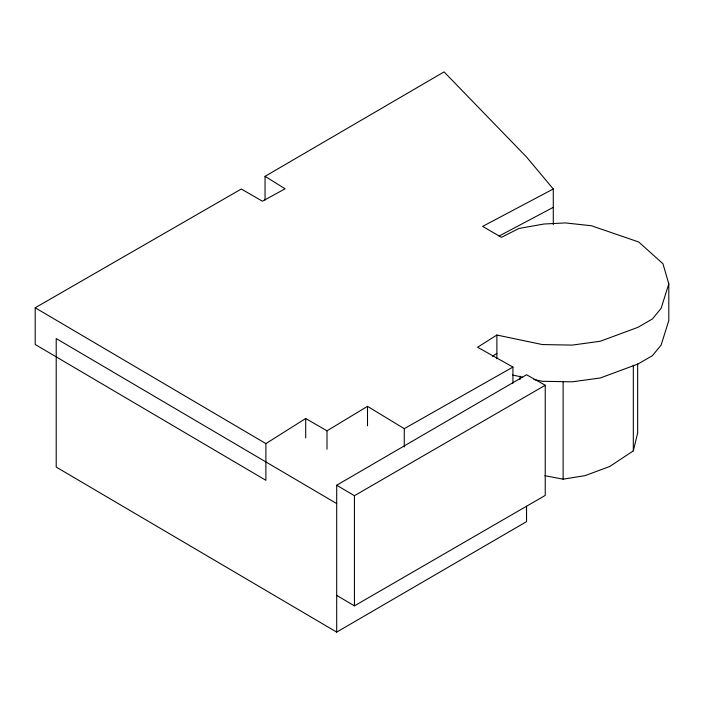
<?xml version="1.0" encoding="UTF-8"?>
<svg xmlns="http://www.w3.org/2000/svg" width="704" height="704" viewBox="0 0 704 704"><rect width="100%" height="100%" fill="white"/><g stroke="black" fill="none" stroke-linecap="round" stroke-linejoin="round"><path stroke-width="1.06" d="M544.843 475.675L563.121 479.178L585.077 475.622L609.673 466.532L633.327 450.868L637.648 433.11L637.648 363.906M265.047 200.094L265.047 176.343L444.066 71.896L526.548 157.036L553.282 188.989L482.627 226.398L501.503 237.354L518.901 228.466L543.99 224.013L565.356 222.922L591.386 225.738L638.686 241.974L662.939 263.718L668.8 283.853L661.1 308.378L652.406 318.965L637.947 327.316L600.283 341.255L572.264 345.101L542.3 344.555L496.883 335.034L477.611 347.248L512.934 367.074L512.934 383.275M492.298 356.303L496.883 353.39M265.047 176.343L285.12 188.786L262.416 201.212L241.296 189.015L35.2 307.78L35.2 344.494L265.892 480.33L265.892 443.608L305.694 418.51L327.008 430.813L327.008 449.17M327.008 430.813L367.506 406.349L404.272 428.666L404.272 447.022M526.548 506.255L526.548 521.638L336.697 632.104L336.697 485.232L526.548 374.757L545.23 385.264L545.23 495.414L354.438 605.862L336.697 595.39M354.438 605.862L354.438 495.704L545.23 385.264M404.272 428.666L512.934 367.074M499.083 236.042L553.282 207.346M512.723 375.074L522.236 377.062M533.852 379.5L542.3 381.278L572.264 381.814L600.283 377.978L637.947 364.03L652.406 355.687L661.1 345.101L668.8 320.575L668.8 283.853M35.2 307.78L265.892 443.608M336.697 503.589L56.214 338.562L56.214 467.078L336.697 632.104M336.697 485.232L354.438 495.704M633.327 365.191L633.327 450.868M563.121 381.418L563.121 479.178M553.282 188.989L553.282 224.629M520.036 376.27L520.036 379.57M496.883 335.034L496.883 358.794M367.506 406.349L367.506 425.788M305.694 418.51L305.694 437.95"/></g></svg>
